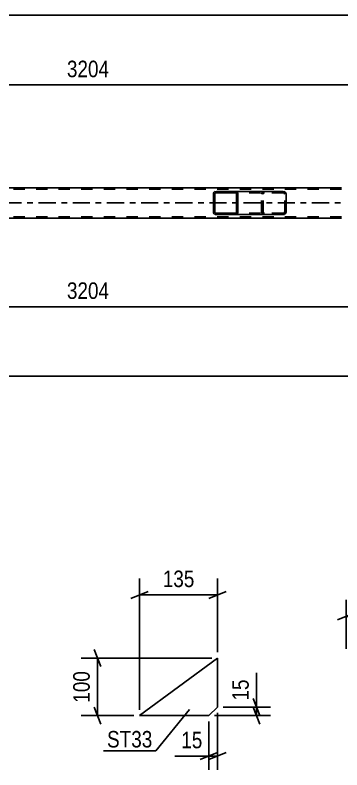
# Model space of a CAD drawing. Header units: millimetres. Extents: x 0 to 841, y 0 to 594.
# Drawn here: x 711.4 to 768, y 127.9 to 258.9 of the extents above; entities that cross this region are included whole.
import ezdxf

# ---------------------------------------------------------------- set-up
doc = ezdxf.new("R2010")
doc.units = ezdxf.units.MM
doc.linetypes.add('DXK_LINE_DOT2', pattern=[3.9198, 1.9599, -1.9599])
doc.linetypes.add('DXK_LINE_DOT3', pattern=[5.9187, 2.979, -0.9799, 0.9799, -0.9799])
doc.styles.add('Arial Narrow', font='ARIALN.TTF', dxfattribs={"height": 0.2})

# ---------------------------------------------------------------- blocks, each defined once
blk = doc.blocks.new('Part-103655217-5503 - 5425')
at = {"linetype": 'Continuous'}
h = blk.add_hatch(dxfattribs=at)
h.set_pattern_fill('', scale=0.7, style=0, pattern_type=0)
h.set_pattern_definition([(45, (749.9642, 227.9618), (-1.57154, 1.57154), [])])
h.paths.add_polyline_path([(750, 227.78), (749.96, 227.96), (749.85, 228.12), (749.69, 228.22), (749.49, 228.26), (746.26, 228.26), (746.06, 228.22), (745.9, 228.12), (745.79, 227.96), (745.75, 227.78), (745.75, 224.74), (745.79, 224.55), (745.9, 224.4), (746.06, 224.29), (746.26, 224.26), (749.49, 224.26), (749.69, 224.29), (749.85, 224.4), (749.96, 224.55), (750, 224.74)])
h.paths.add_polyline_path([(749.73, 224.65), (749.67, 224.57), (749.59, 224.52), (749.49, 224.5), (746.26, 224.5), (746.16, 224.52), (746.08, 224.57), (746.02, 224.65), (746, 224.74), (746, 227.78), (746.02, 227.87), (746.08, 227.95), (746.16, 228), (746.26, 228.02), (749.49, 228.02), (749.59, 228), (749.67, 227.95), (749.73, 227.87), (749.75, 227.78), (749.75, 224.74)])
at = {"color": 2, "linetype": 'Continuous'}
for p, q in [((745.79, 227.96), (745.75, 227.78)), ((746, 227.78), (746.02, 227.87)), ((746.02, 227.87), (746.08, 227.95)), ((746.26, 228.26), (746.06, 228.22)), ((746.08, 227.95), (746.16, 228)), ((746.16, 228), (746.26, 228.02)), ((746.26, 228.26), (749.49, 228.26)), ((746.26, 228.02), (749.49, 228.02)), ((757.84, 228.26), (749.49, 228.26)), ((749.69, 228.22), (749.49, 228.26)), ((749.49, 228.02), (749.59, 228)), ((749.59, 228), (749.67, 227.95)), ((749.67, 227.95), (749.73, 227.87)), ((749.73, 227.87), (749.75, 227.78)), ((750, 227.78), (749.96, 227.96)), ((757.84, 228.26), (758.04, 228.22)), ((758.31, 227.96), (758.35, 227.78)), ((745.75, 224.74), (745.75, 227.78)), ((746, 224.74), (746, 227.78)), ((749.75, 224.74), (749.75, 227.78)), ((750, 224.74), (750, 227.78)), ((758.35, 224.74), (758.35, 227.78)), ((745.75, 224.74), (745.79, 224.55)), ((746.02, 224.65), (746, 224.74)), ((746.08, 224.57), (746.02, 224.65)), ((746.06, 224.29), (746.26, 224.26)), ((746.16, 224.52), (746.08, 224.57)), ((746.26, 224.5), (746.16, 224.52)), ((746.26, 224.5), (749.49, 224.5)), ((746.26, 224.26), (749.49, 224.26)), ((749.59, 224.52), (749.49, 224.5)), ((749.49, 224.26), (749.69, 224.29)), ((757.84, 224.26), (749.49, 224.26)), ((749.67, 224.57), (749.59, 224.52)), ((749.73, 224.65), (749.67, 224.57)), ((749.75, 224.74), (749.73, 224.65)), ((749.96, 224.55), (750, 224.74)), ((758.04, 224.29), (757.84, 224.26)), ((758.35, 224.74), (758.31, 224.55))]:
    blk.add_line(p, q, dxfattribs=at)
at = {"color": 7, "linetype": 'DXK_LINE_DOT2'}
for p, q in [((749.49, 228.26), (746.26, 228.26)), ((757.84, 228.02), (746.26, 228.02)), ((754.1, 227.78), (754.13, 227.96)), ((754.37, 227.87), (754.35, 227.78)), ((754.43, 227.95), (754.37, 227.87)), ((754.41, 228.22), (754.61, 228.26)), ((754.43, 227.95), (754.45, 227.96)), ((754.45, 227.96), (754.51, 228)), ((754.51, 228), (754.61, 228.02)), ((757.94, 228), (757.84, 228.02)), ((758.02, 227.95), (757.94, 228)), ((758.08, 227.87), (758.02, 227.95)), ((758.1, 227.78), (758.08, 227.87)), ((754.1, 224.74), (754.1, 227.78)), ((754.35, 224.74), (754.35, 227.78)), ((758.1, 224.74), (758.1, 227.78)), ((757.84, 224.5), (746.26, 224.5)), ((749.49, 224.26), (746.26, 224.26)), ((754.13, 224.55), (754.1, 224.74)), ((754.35, 224.74), (754.37, 224.65)), ((754.37, 224.65), (754.43, 224.57)), ((754.61, 224.26), (754.41, 224.29)), ((754.43, 224.57), (754.45, 224.55)), ((754.45, 224.55), (754.51, 224.52)), ((754.51, 224.52), (754.61, 224.5)), ((757.84, 224.5), (757.94, 224.52)), ((757.94, 224.52), (758.02, 224.57)), ((758.02, 224.57), (758.08, 224.65)), ((758.08, 224.65), (758.1, 224.74))]:
    blk.add_line(p, q, dxfattribs=at)
at = {"color": 2, "linetype": 'Continuous'}
for centre, start, end in [((746.24, 227.76), 110.7583, 155.68), ((749.51, 227.76), 24.32, 69.2417), ((757.86, 227.76), 24.32, 69.2417), ((746.24, 224.76), 204.32, 249.2417), ((749.51, 224.76), 290.7583, 335.68), ((757.86, 224.76), 290.7583, 335.68)]:
    blk.add_arc(centre, 0.496, start, end, dxfattribs=at)
at = {"color": 7, "linetype": 'DXK_LINE_DOT2'}
for centre, start, end in [((754.59, 227.76), 110.7583, 155.68), ((754.59, 224.76), 204.32, 249.2417)]:
    blk.add_arc(centre, 0.496, start, end, dxfattribs=at)
blk = doc.blocks.new('Part-103655217-5595 - 5425')
at = {"color": 7, "linetype": 'DXK_LINE_DOT2'}
for p, q in [((767.95, 228.66), (105.84, 228.66)), ((767.95, 223.86), (105.84, 223.86))]:
    blk.add_line(p, q, dxfattribs=at)
at = {"color": 2, "linetype": 'Continuous'}
for p, q in [((767.95, 228.9), (675.1, 228.9)), ((767.95, 223.62), (675.1, 223.62))]:
    blk.add_line(p, q, dxfattribs=at)
at = {"color": 7, "linetype": 'DXK_LINE_DOT3'}
blk.add_line((105.84, 226.26), (767.95, 226.26), dxfattribs=at)
blk = doc.blocks.new('Part-103655217-6412 - 6406')
at = {"color": 2, "linetype": 'Continuous'}
for p, q in [((746.47, 147.33), (732.97, 137.33)), ((746.47, 138.83), (746.47, 147.33)), ((744.97, 137.33), (746.47, 138.83)), ((732.97, 137.33), (744.97, 137.33))]:
    blk.add_line(p, q, dxfattribs=at)
blk = doc.blocks.new('StraightDimension-103655217-5729 - 5425')
at = {"color": 7, "linetype": 'Continuous'}
blk.add_line((95.62, 258.85), (778.17, 258.85), dxfattribs=at)
blk = doc.blocks.new('StraightDimension-103655217-5761 - 5425')
at = {"color": 7, "linetype": 'Continuous'}
for p, q in [((669.9, 237.58), (669.9, 257.17)), ((778.17, 229.9), (778.17, 257.17)), ((671.4, 247.33), (668.4, 246.13)), ((669.9, 246.73), (778.17, 246.73)), ((776.67, 246.13), (779.67, 247.33))]:
    blk.add_line(p, q, dxfattribs=at)
at = {"color": 0}
blk.add_wipeout([(728.29, 247.48), (728.29, 251.68), (719.78, 251.68), (719.78, 247.48)], dxfattribs=at)
at = {"color": 3, "style": 'Arial Narrow'}
blk.add_text('3204', height=2.863, dxfattribs=at).set_placement((720.38, 248.08))
at = {"color": 0, "linetype": 'Continuous'}
blk.add_wipeout([(777.57, 257.77), (773.37, 257.77), (773.37, 247.43), (777.57, 247.43)], dxfattribs=at)
at = {"color": 3, "linetype": 'Continuous', "style": 'Arial Narrow'}
blk.add_text('17635', height=2.863, rotation=90.0002, dxfattribs=at).set_placement((776.97, 248.03))
blk = doc.blocks.new('StraightDimension-103655217-5886 - 5425')
at = {"color": 7, "linetype": 'Continuous'}
for p, q in [((778.17, 222.62), (778.17, 197.83)), ((669.9, 214.22), (669.9, 197.83)), ((671.4, 208.87), (668.4, 207.67)), ((669.9, 208.27), (778.17, 208.27)), ((776.67, 207.67), (779.67, 208.87))]:
    blk.add_line(p, q, dxfattribs=at)
at = {"color": 0}
blk.add_wipeout([(728.29, 209.02), (728.29, 213.22), (719.78, 213.22), (719.78, 209.02)], dxfattribs=at)
at = {"color": 3, "style": 'Arial Narrow'}
blk.add_text('3204', height=2.863, dxfattribs=at).set_placement((720.38, 209.62))
at = {"color": 0, "linetype": 'Continuous'}
blk.add_wipeout([(777.57, 207.57), (773.37, 207.57), (773.37, 197.23), (777.57, 197.23)], dxfattribs=at)
at = {"color": 3, "linetype": 'Continuous', "style": 'Arial Narrow'}
blk.add_text('17635', height=2.863, rotation=90.0002, dxfattribs=at).set_placement((776.97, 197.83))
blk = doc.blocks.new('StraightDimension-103655217-11258 - 5425')
at = {"color": 7, "linetype": 'Continuous'}
blk.add_line((94.98, 196.2), (778.81, 196.2), dxfattribs=at)
blk = doc.blocks.new('StraightDimension-103655217-6440 - 6406')
at = {"color": 7, "linetype": 'Continuous'}
for p, q in [((725.08, 148.83), (726.28, 145.83)), ((745.47, 147.33), (722.83, 147.33)), ((725.68, 137.33), (725.68, 147.33)), ((726.28, 135.83), (725.08, 138.83)), ((731.97, 137.33), (722.83, 137.33))]:
    blk.add_line(p, q, dxfattribs=at)
at = {"color": 0}
blk.add_wipeout([(724.93, 145.67), (720.73, 145.67), (720.73, 138.98), (724.93, 138.98)], dxfattribs=at)
at = {"color": 3, "style": 'Arial Narrow'}
blk.add_text('100', height=2.863, rotation=90.0002, dxfattribs=at).set_placement((724.33, 139.58))
blk = doc.blocks.new('StraightDimension-103655217-6452 - 6406')
at = {"color": 7, "linetype": 'Continuous'}
for p, q in [((753.22, 138.83), (753.22, 144.73)), ((753.22, 138.83), (753.22, 144.73)), ((752.62, 140.33), (753.82, 137.33)), ((747.47, 138.83), (755.62, 138.83)), ((753.82, 135.83), (752.62, 138.83)), ((753.22, 137.33), (753.22, 138.83)), ((745.97, 137.33), (755.62, 137.33))]:
    blk.add_line(p, q, dxfattribs=at)
at = {"color": 0}
blk.add_wipeout([(752.47, 144.21), (748.27, 144.21), (748.27, 139.35), (752.47, 139.35)], dxfattribs=at)
at = {"color": 3, "style": 'Arial Narrow'}
blk.add_text('15', height=2.863, rotation=90.0002, dxfattribs=at).set_placement((751.87, 139.95))
blk = doc.blocks.new('StraightDimension-103655217-6428 - 6406')
at = {"color": 7, "linetype": 'Continuous'}
for p, q in [((732.97, 138.33), (732.97, 161.13)), ((746.47, 148.33), (746.47, 161.13)), ((734.47, 158.88), (731.47, 157.68)), ((744.97, 157.68), (747.97, 158.88)), ((732.97, 158.28), (746.47, 158.28))]:
    blk.add_line(p, q, dxfattribs=at)
at = {"color": 0}
blk.add_wipeout([(743.06, 159.03), (743.06, 163.23), (736.38, 163.23), (736.38, 159.03)], dxfattribs=at)
at = {"color": 3, "style": 'Arial Narrow'}
blk.add_text('135', height=2.863, dxfattribs=at).set_placement((736.98, 159.63))
blk = doc.blocks.new('StraightDimension-103655217-6414 - 6406')
at = {"color": 7, "linetype": 'Continuous'}
for p, q in [((746.47, 137.83), (746.47, 127.92)), ((744.97, 136.33), (744.97, 127.92)), ((744.97, 130.32), (739.06, 130.32)), ((744.97, 130.32), (739.06, 130.32)), ((743.47, 129.72), (746.47, 130.92)), ((747.97, 130.92), (744.97, 129.72)), ((744.97, 130.32), (746.47, 130.32))]:
    blk.add_line(p, q, dxfattribs=at)
at = {"color": 0}
blk.add_wipeout([(744.45, 131.07), (744.45, 135.27), (739.59, 135.27), (739.59, 131.07)], dxfattribs=at)
at = {"color": 3, "style": 'Arial Narrow'}
blk.add_text('15', height=2.863, dxfattribs=at).set_placement((740.19, 131.67))
blk = doc.blocks.new('StraightDimension-103655217-11721 - 11586')
at = {"color": 7, "linetype": 'Continuous'}
for p, q in [((768.74, 148.9), (768.74, 157.4)), ((786.94, 148.9), (786.94, 157.4)), ((770.24, 155.15), (767.24, 153.95)), ((768.74, 154.55), (786.94, 154.55)), ((785.44, 153.95), (788.44, 155.15))]:
    blk.add_line(p, q, dxfattribs=at)
at = {"color": 0}
blk.add_wipeout([(781.18, 155.3), (781.18, 159.5), (774.5, 159.5), (774.5, 155.3)], dxfattribs=at)
at = {"color": 3, "style": 'Arial Narrow'}
blk.add_text('182', height=2.863, dxfattribs=at).set_placement((775.1, 155.9))
blk = doc.blocks.new('Mark-103655217-6408 - 6406')
at = {"color": 0}
blk.add_wipeout([(735.19, 131.81), (735.19, 134.81), (727.33, 134.81), (727.33, 131.81)], dxfattribs=at)
blk.add_wipeout([(735.19, 131.81), (735.19, 134.81), (727.33, 134.81), (727.33, 131.81)], dxfattribs=at)
at = {"color": 30, "linetype": 'Continuous'}
for p in [(741.6, 138.4), (726.73, 131.21)]:
    blk.add_line(p, (735.79, 131.21), dxfattribs=at)
at = {"color": 3, "style": 'Arial Narrow'}
blk.add_text('ST33', height=2.863, dxfattribs=at).set_placement((727.33, 131.81))

msp = doc.modelspace()

# ---------------------------------------------------------------- block references
for name in ['StraightDimension-103655217-5729 - 5425', 'Part-103655217-5595 - 5425', 'Part-103655217-5503 - 5425', 'StraightDimension-103655217-5886 - 5425', 'StraightDimension-103655217-11721 - 11586', 'Part-103655217-6412 - 6406']:
    msp.add_blockref(name, (0, 0))

# ---------------------------------------------------------------- next in the draw order: block references
for name in ['StraightDimension-103655217-5761 - 5425', 'StraightDimension-103655217-11258 - 5425', 'StraightDimension-103655217-6440 - 6406']:
    msp.add_blockref(name, (0, 0))

# ---------------------------------------------------------------- next in the draw order: block references
msp.add_blockref('StraightDimension-103655217-6452 - 6406', (0, 0))

# ---------------------------------------------------------------- next in the draw order: block references
msp.add_blockref('StraightDimension-103655217-6428 - 6406', (0, 0))

# ---------------------------------------------------------------- next in the draw order: block references
msp.add_blockref('StraightDimension-103655217-6414 - 6406', (0, 0))

# ---------------------------------------------------------------- next in the draw order: block references
msp.add_blockref('Mark-103655217-6408 - 6406', (0, 0))

doc.saveas('drawing.dxf')
